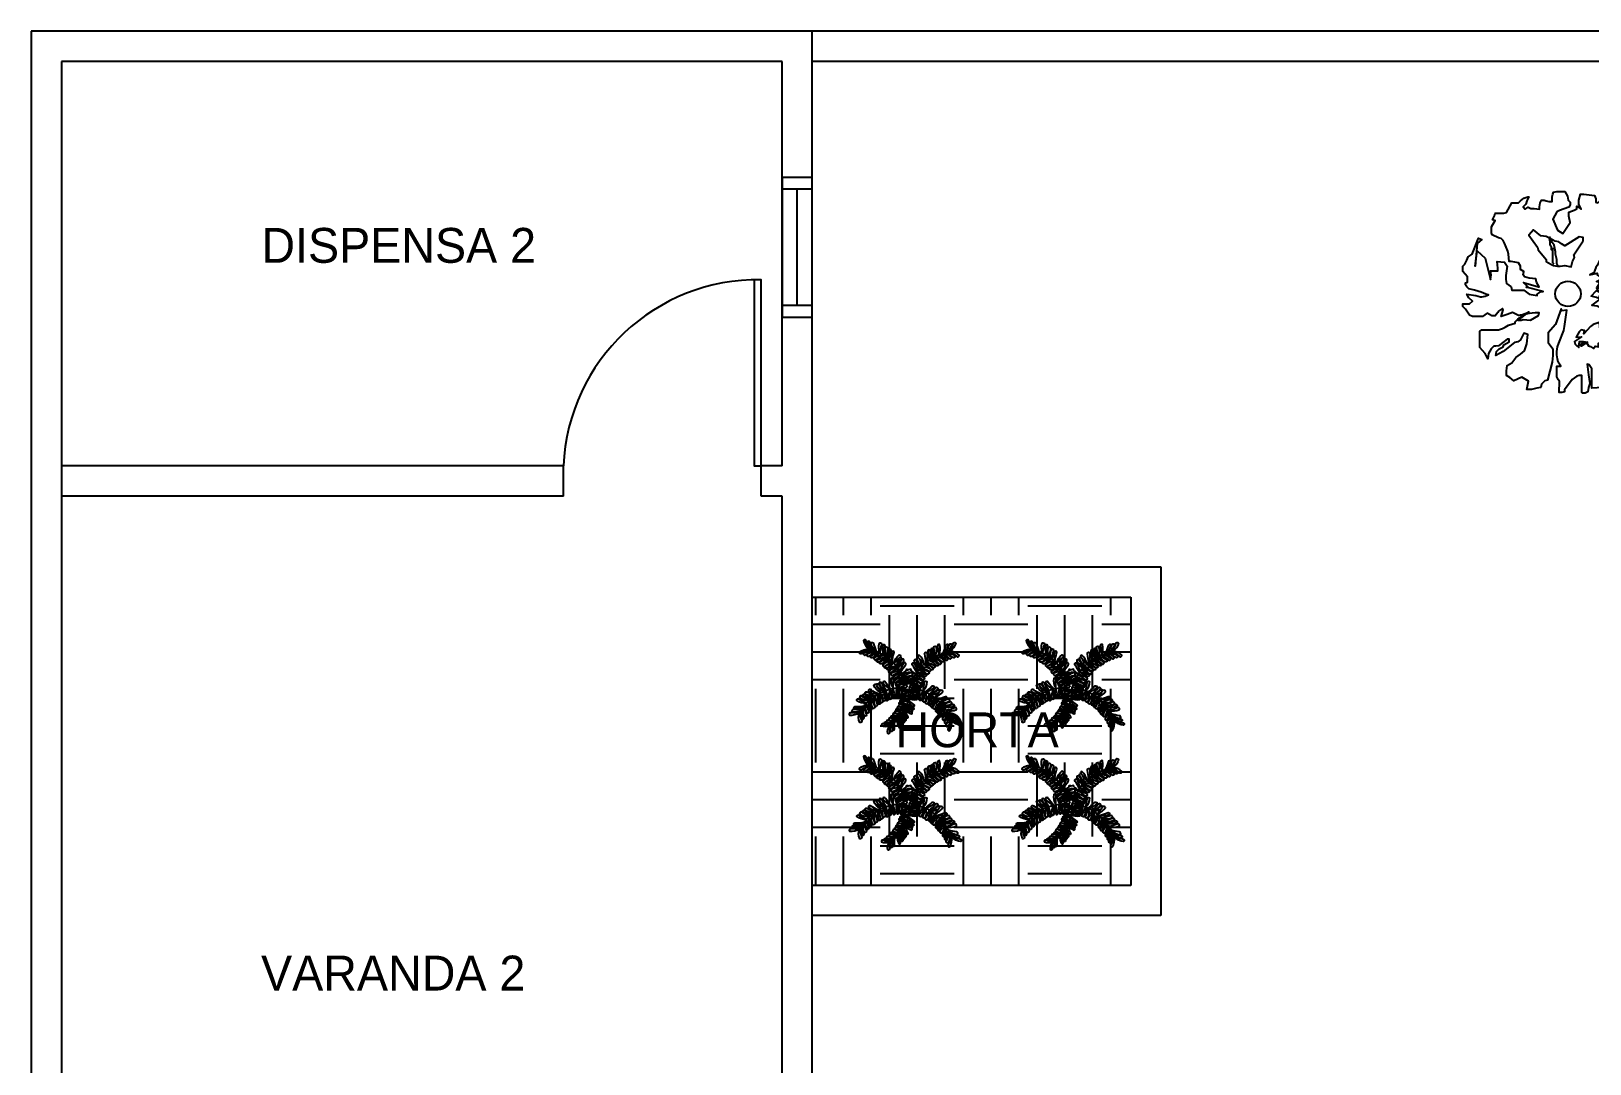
# Model space of a CAD drawing. Header units: millimetres. Extents: x 10 to 172, y 10 to 32.
# Drawn here: x 40 to 46.7, y 27.56 to 32 of the extents above; entities that cross this region are included whole.
import ezdxf

# ---------------------------------------------------------------- set-up
doc = ezdxf.new("R2010")
doc.units = ezdxf.units.MM
for name, color, linetype in [('Janelas e Portas', 6, 'Continuous'), ('Paredes', 7, 'Continuous'), ('Pisos', 2, 'Continuous'), ('Plantas', 109, 'Continuous'), ('Terreno', 1, 'Continuous'), ('Texto', 7, 'Continuous')]:
    doc.layers.add(name, color=color, linetype=linetype)
doc.styles.add('texto', font='')
doc.styles.get('texto').set_extended_font_data('Century Gothic')
pattern_1 = [(0, (30, 0), (0.3175, 0.3175), [0.3175, -0.3175]), (0, (30, 0.11906), (0.3175, 0.3175), [0.3175, -0.3175]), (0, (30, 0.23813), (0.3175, 0.3175), [0.3175, -0.3175]), (90, (30.0397, 0.2778), (-0.3175, 0.3175), [0.3175, -0.3175]), (90, (30.15875, 0.2778), (-0.3175, 0.3175), [0.3175, -0.3175]), (90, (30.2778, 0.2778), (-0.3175, 0.3175), [0.3175, -0.3175])]

# ---------------------------------------------------------------- blocks, each defined once
blk = doc.blocks.new('Veget_70')
at = {"color": 74}
for points in [[(0.3034, -0.2956), (0.2949, -0.2842), (0.2892, -0.2728), (0.2778, -0.27), (0.2778, -0.2757), (0.2835, -0.2956), (0.2892, -0.3013), (0.2835, -0.3098), (0.2692, -0.3155), (0.2524, -0.3093), (0.2495, -0.2922), (0.2438, -0.2808), (0.2381, -0.2723), (0.235, -0.25), (0.2037, -0.2073), (0.1951, -0.1931), (0.192, -0.1641), (0.1778, -0.1527), (0.1778, -0.1584), (0.1806, -0.1726), (0.1806, -0.1726), (0.1635, -0.1641), (0.1635, -0.1555), (0.1524, -0.1618), (0.1495, -0.1532), (0.1495, -0.1447), (0.1552, -0.139), (0.1695, -0.1276), (0.1638, -0.1077), (0.1581, -0.1077), (0.1495, -0.1077), (0.141, -0.1191), (0.1381, -0.1333), (0.1381, -0.139), (0.1296, -0.139), (0.1296, -0.1276), (0.1267, -0.1162), (0.1011, -0.1247), (0.0897, -0.1333), (0.0612, -0.1646), (0.064, -0.1504), (0.0498, -0.1475), (0.0412, -0.1561), (0.027, -0.1788), (0.0512, -0.1778), (0.0198, -0.1978), (0.0227, -0.2092), (0.0284, -0.2149), (0.0398, -0.2234), (0.0426, -0.1978), (0.054, -0.1978), (0.0597, -0.1978), (0.0768, -0.2006), (0.0498, -0.2187), (0.0498, -0.2073), (0.0555, -0.2045), (0.0726, -0.2016), (0.0801, -0.2172), (0.0886, -0.22), (0.1029, -0.2286), (0.1096, -0.2187), (0.1239, -0.2216), (0.1239, -0.2045), (0.1467, -0.2301), (0.1495, -0.2386), (0.1552, -0.2557), (0.1666, -0.2586), (0.2006, -0.2488), (0.2223, -0.2785), (0.2151, -0.307), (0.2151, -0.3184), (0.2179, -0.3383), (0.2208, -0.3468), (0.2065, -0.3468), (0.2008, -0.3383), (0.1923, -0.3098), (0.1837, -0.3098), (0.178, -0.3326), (0.1894, -0.3639), (0.1752, -0.3839), (0.1524, -0.3953), (0.141, -0.3953), (0.0954, -0.3981), (0.0954, -0.3639), (0.0954, -0.3497), (0.0954, -0.3383), (0.0954, -0.3155), (0.084, -0.2984), (0.0754, -0.2956), (0.0811, -0.3412), (0.0868, -0.3782), (0.0811, -0.3953), (0.0783, -0.4152), (0.0669, -0.4209), (0.0555, -0.4209), (0.0526, -0.418), (0.0526, -0.4066), (0.0526, -0.3924), (0.0526, -0.3782), (0.0526, -0.3525), (0.0526, -0.344), (0.0412, -0.344), (0.0298, -0.3468), (0.0099, -0.3611), (-0.0227, -0.406), (-0.0227, -0.4146), (-0.0341, -0.4174), (-0.0455, -0.4174), (-0.0443, -0.3696), (-0.05, -0.3611), (-0.0557, -0.3497), (-0.0557, -0.3355), (-0.0557, -0.3155), (-0.0557, -0.3041), (-0.0471, -0.3041), (-0.0386, -0.3041), (-0.05, -0.2871), (-0.0528, -0.2728), (-0.0557, -0.2557), (-0.0557, -0.2415), (-0.0528, -0.2216), (-0.0471, -0.2045), (-0.0257, -0.15), (-0.0228, -0.1329), (-0.0128, -0.063), (-0.0343, -0.0662), (-0.0371, -0.0577), (-0.0614, -0.1247), (-0.0931, -0.16), (-0.0931, -0.1828), (-0.0931, -0.2027), (-0.0728, -0.2301), (-0.0728, -0.2586), (-0.0756, -0.2871), (-0.0956, -0.3639), (-0.107, -0.3668), (-0.1212, -0.381), (-0.1241, -0.3953), (-0.1412, -0.3981), (-0.1639, -0.4038), (-0.1839, -0.4038), (-0.1771, -0.368), (-0.2056, -0.3509), (-0.2409, -0.3668), (-0.258, -0.3525), (-0.2722, -0.344), (-0.2722, -0.3241), (-0.2694, -0.3013), (-0.2494, -0.2899), (-0.2323, -0.2671), (-0.2124, -0.2529), (-0.1953, -0.2386), (-0.1839, -0.2073), (-0.181, -0.1675), (-0.1981, -0.1618), (-0.2124, -0.1902), (-0.2238, -0.1988), (-0.238, -0.2016), (-0.2865, -0.2415), (-0.3178, -0.2586), (-0.315, -0.2415), (-0.3036, -0.2301), (-0.2865, -0.2216), (-0.2836, -0.213), (-0.2608, -0.1988), (-0.2608, -0.1874), (-0.2694, -0.1874), (-0.3064, -0.2159), (-0.3178, -0.2187), (-0.3264, -0.2187), (-0.3378, -0.2301), (-0.3492, -0.25), (-0.352, -0.2728), (-0.3634, -0.25), (-0.3862, -0.2244), (-0.3862, -0.2045), (-0.3862, -0.1703), (-0.3862, -0.1532), (-0.3777, -0.1475), (-0.3378, -0.1475), (-0.3207, -0.1475), (-0.3064, -0.1475), (-0.2893, -0.1418), (-0.2779, -0.1361), (-0.2637, -0.1276), (-0.2352, -0.1191), (-0.2352, -0.1134), (-0.2238, -0.102), (-0.2124, -0.0934), (-0.2038, -0.082), (-0.181, -0.0735), (-0.1753, -0.0706), (-0.223, -0.1066), (-0.2088, -0.1066), (-0.2002, -0.1037), (-0.1689, -0.1066), (-0.1347, -0.0867), (-0.1318, -0.0753), (-0.1489, -0.0753), (-0.1746, -0.0781), (-0.2202, -0.0867), (-0.2466, -0.0735), (-0.2694, -0.082), (-0.295, -0.0906), (-0.2865, -0.0621), (-0.2893, -0.0564), (-0.3064, -0.0678), (-0.3093, -0.0735), (-0.3207, -0.0877), (-0.3349, -0.0877), (-0.3549, -0.0763), (-0.3748, -0.0906), (-0.3891, -0.0906), (-0.3948, -0.0906), (-0.4062, -0.0906), (-0.4176, -0.0906), (-0.4318, -0.0849), (-0.4489, -0.0593), (-0.4603, -0.0479), (-0.4603, -0.0393), (-0.4603, -0.0365), (-0.4318, -0.0365), (-0.4176, -0.0251), (-0.4347, -0.0108), (-0.4432, 0.0062), (-0.4033, 0.0005), (-0.3834, -0.0052), (-0.3777, -0.0052), (-0.3634, -0.0023), (-0.3492, 0.0034), (-0.3606, 0.0062), (-0.3805, 0.0148), (-0.409, 0.0233), (-0.4347, 0.029), (-0.4432, 0.0376), (-0.4489, 0.0461), (-0.4489, 0.0546), (-0.4404, 0.0575), (-0.4404, 0.0803), (-0.4603, 0.103), (-0.4603, 0.1258), (-0.4518, 0.1344), (-0.4432, 0.1515), (-0.4375, 0.1657), (-0.4204, 0.1771), (-0.3922, 0.2466), (-0.3779, 0.2409), (-0.3979, 0.2238), (-0.4062, 0.1258), (-0.3979, 0.1925), (-0.3637, 0.1612), (-0.3406, 0.0689), (-0.3378, 0.0888), (-0.3406, 0.1059), (-0.3292, 0.1059), (-0.3093, 0.1059), (-0.3093, 0.1173), (-0.3121, 0.1458), (-0.2808, 0.1429), (-0.2694, 0.1258), (-0.2751, 0.086), (-0.2751, 0.0689), (-0.2722, 0.0518), (-0.2523, 0.0376), (-0.2494, 0.0233), (-0.238, 0.0233), (-0.197, 0.0233), (-0.1742, 0.0062), (-0.14, 0.0005), (-0.1401, 0.0062), (-0.123, 0.0176), (-0.1144, 0.0176), (-0.1869, 0.0359), (-0.1784, 0.0359), (-0.1983, 0.0559), (-0.1344, 0.0376), (-0.1314, 0.0376), (-0.1428, 0.0575), (-0.1457, 0.0717), (-0.1742, 0.0746), (-0.1941, 0.0803), (-0.1998, 0.0888), (-0.1981, 0.103), (-0.2124, 0.1116), (-0.2124, 0.1258), (-0.2209, 0.1401), (-0.2523, 0.1458), (-0.2608, 0.1458), (-0.2637, 0.1771), (-0.2665, 0.1913), (-0.2808, 0.2255), (-0.2865, 0.2369), (-0.295, 0.2454), (-0.3064, 0.2483), (-0.3336, 0.2612), (-0.3364, 0.2698), (-0.3364, 0.284), (-0.3364, 0.2954), (-0.3207, 0.3223), (-0.3321, 0.3251), (-0.3235, 0.3422), (-0.3207, 0.3536), (-0.2836, 0.3536), (-0.2722, 0.3565), (-0.2494, 0.3992), (-0.2209, 0.3992), (-0.2124, 0.4077), (-0.1981, 0.4191), (-0.181, 0.4248), (-0.1753, 0.4248), (-0.1839, 0.4077), (-0.1896, 0.3935), (-0.201, 0.3821), (-0.1924, 0.3707), (-0.1782, 0.3793), (-0.1668, 0.3736), (-0.1525, 0.3736), (-0.1298, 0.3707), (-0.1298, 0.3821), (-0.1269, 0.3992), (-0.1212, 0.4106), (-0.1098, 0.4106), (-0.1013, 0.4077), (-0.0899, 0.4049), (-0.0756, 0.4049), (-0.0756, 0.4163), (-0.0756, 0.4248), (-0.0728, 0.4362), (-0.0699, 0.4447), (-0.0557, 0.4476), (-0.0443, 0.4476), (-0.0215, 0.4476), (-0.0101, 0.4277), (-0.0072, 0.4106), (0.0013, 0.402), (0.0013, 0.3906), (-0.0044, 0.3793), (-0.0443, 0.365), (-0.0557, 0.3593), (-0.0728, 0.328), (-0.0528, 0.2814), (-0.03, 0.2672), (0.0013, 0.3134), (-0.0044, 0.3419), (-0.0044, 0.3589), (0.0184, 0.3675), (0.0298, 0.3732), (0.0298, 0.3846), (0.0498, 0.3707), (0.0384, 0.3935), (0.0384, 0.4106), (0.0469, 0.4362), (0.0612, 0.4362), (0.1068, 0.4305), (0.1125, 0.4163), (0.1125, 0.4077), (0.1125, 0.402), (0.121, 0.3992), (0.1296, 0.4049), (0.1353, 0.4191), (0.1809, 0.4106), (0.1809, 0.3963), (0.1809, 0.365), (0.1809, 0.3536), (0.1723, 0.3479), (0.1524, 0.3166), (0.1552, 0.3109), (0.1723, 0.3109), (0.1837, 0.3365), (0.1951, 0.3508), (0.2037, 0.3622), (0.2151, 0.3707), (0.2464, 0.3707), (0.2578, 0.3565), (0.2721, 0.3451), (0.2806, 0.3308), (0.2749, 0.3109), (0.1723, 0.2739), (0.1638, 0.2682), (0.1609, 0.2597), (0.1638, 0.2454), (0.2065, 0.2369), (0.2065, 0.2226), (0.1866, 0.1742), (0.1666, 0.1742), (0.1353, 0.1657), (0.1239, 0.1401), (0.1182, 0.1287), (0.1125, 0.1201), (0.1039, 0.0974), (0.0868, 0.0888), (0.1183, 0.0967), (0.1183, 0.0882), (0.1501, 0.0657), (0.1415, 0.0628), (0.1684, 0.0207), (0.1472, 0.0486), (0.1155, 0.0597), (0.1269, 0.0654), (0.1383, 0.0683), (0.1153, 0.0319), (0.1267, 0.0319), (0.141, 0.0433), (0.1438, 0.0603), (0.1495, 0.0774), (0.1752, 0.0974), (0.1944, 0.097), (0.2087, 0.1169), (0.2201, 0.1311), (0.2179, 0.1543), (0.2265, 0.1657), (0.235, 0.1828), (0.2379, 0.1999), (0.2464, 0.2141), (0.2607, 0.2255), (0.2778, 0.2255), (0.2806, 0.2654), (0.2977, 0.2654), (0.3091, 0.2654), (0.3177, 0.2625), (0.3433, 0.2511), (0.349, 0.2483), (0.3519, 0.2397), (0.3547, 0.2255), (0.3462, 0.2226), (0.3319, 0.2226), (0.3234, 0.2226), (0.3205, 0.1856), (0.3034, 0.1856), (0.3006, 0.1771), (0.3006, 0.1572), (0.3006, 0.1515), (0.3091, 0.1458), (0.3148, 0.1458), (0.3205, 0.1458), (0.3291, 0.1543), (0.3462, 0.1657), (0.3519, 0.1742), (0.3576, 0.1913), (0.3633, 0.197), (0.3775, 0.197), (0.3918, 0.1856), (0.3946, 0.1714), (0.4032, 0.1572), (0.4117, 0.1315), (0.4117, 0.1173), (0.4117, 0.0974), (0.4117, 0.0831), (0.4089, 0.0717), (0.406, 0.066), (0.3861, 0.0717), (0.3861, 0.0803), (0.3618, 0.082), (0.3618, 0.0564), (0.3589, 0.045), (0.3889, 0.0489), (0.4003, 0.0489), (0.4146, 0.0433), (0.4174, 0.0319), (0.4174, 0.0148), (0.4174, 0.0005), (0.4146, -0.0108), (0.4117, -0.0279), (0.4089, -0.045), (0.3975, -0.0593), (0.3861, -0.0336), (0.3747, -0.0222), (0.3718, -0.0308), (0.369, -0.0507), (0.3661, -0.0564), (0.3661, -0.0735), (0.3718, -0.082), (0.3804, -0.0849), (0.3861, -0.0849), (0.3975, -0.0934), (0.3975, -0.1077), (0.3946, -0.1191), (0.3861, -0.1447), (0.3861, -0.1532), (0.3804, -0.176), (0.3376, -0.1817), (0.3376, -0.1589), (0.3081, -0.217), (0.3081, -0.2085), (0.3053, -0.1743), (0.3053, -0.1658), (0.2891, -0.1942), (0.2805, -0.1913), (0.2929, -0.1076), (0.2844, -0.1076), (0.273, -0.1019), (0.2701, -0.0934), (0.2521, -0.0052), (0.2493, 0.0034), (0.2379, 0.0148), (0.2236, 0.0005), (0.2151, -0.0023), (0.198, -0.0052), (0.1609, -0.0108), (0.1495, -0.0137), (0.141, -0.0165), (0.1324, -0.0165), (0.1153, -0.008), (0.0925, -0.0023), (0.1354, 0.0426), (0.1297, 0.0341), (0.1326, 0.017), (0.1183, 0.0199), (0.177, -0.0078), (0.1713, 0.0036), (0.157, 0.0122), (0.1399, 0.0122), (0.1399, 0.0122), (0.1399, -0.0049), (0.1428, -0.022), (0.1684, -0.0306), (0.1741, -0.0362), (0.1269, -0.0029), (0.1411, -0.0029), (0.1468, -0.0029), (0.0954, -0.0422), (0.1182, -0.045), (0.1353, -0.0536), (0.1495, -0.0593), (0.1638, -0.0621), (0.1723, -0.0678), (0.178, -0.0735), (0.2008, -0.0792), (0.2151, -0.0963), (0.2179, -0.1048), (0.2179, -0.1191), (0.2179, -0.1276), (0.2179, -0.1418), (0.2208, -0.1504), (0.2293, -0.1646), (0.2379, -0.1788), (0.2407, -0.1902), (0.2493, -0.2016), (0.2521, -0.2102), (0.255, -0.2159), (0.2607, -0.2244), (0.2721, -0.2329)], [(0.0579, 0.2351), (0.0579, 0.2494), (0.0408, 0.2522), (-0.0215, 0.2141), (-0.0357, 0.2226), (-0.0471, 0.2312), (-0.0642, 0.234), (-0.0842, 0.2454), (-0.1013, 0.254), (-0.1241, 0.2568), (-0.1558, 0.2822), (-0.1757, 0.2594), (-0.1383, 0.2084), (-0.1355, 0.197), (-0.1013, 0.1543), (-0.1013, 0.1458), (-0.0813, 0.1344), (-0.0699, 0.1287), (-0.0528, 0.1258), (-0.0414, 0.1258), (-0.0215, 0.1287), (0.0055, 0.1239), (0.0112, 0.1467), (0.0198, 0.1638), (0.0169, 0.1752)]]:
    blk.add_lwpolyline(points, close=True, dxfattribs=at)
at = {"color": 47}
for points in [[(-0.05, 0.1258), (-0.0557, 0.1372), (-0.0557, 0.1543), (-0.0585, 0.1657), (-0.0614, 0.1771), (-0.0614, 0.1885), (-0.0642, 0.2027), (-0.0671, 0.2169), (-0.0756, 0.2283), (-0.0785, 0.2369), (-0.087, 0.254)], [(-0.0671, 0.1344), (-0.0728, 0.1401), (-0.0728, 0.1486), (-0.0728, 0.1628), (-0.0728, 0.1714), (-0.0728, 0.1885), (-0.0728, 0.2027), (-0.0785, 0.197), (-0.0785, 0.2084), (-0.0842, 0.2169), (-0.0842, 0.2312), (-0.087, 0.2454)]]:
    blk.add_lwpolyline(points, dxfattribs=at)
blk.add_circle((-0.0075, 0.0071), 0.0546, dxfattribs=at)
blk = doc.blocks.new('Veg_T_41')
for points in [[(-0.151, 0.121, 0.061922), (-0.242, 0.193, -0.016022), (-0.27, 0.21, 0.043687), (-0.364, 0.245, 0.044205), (-0.424, 0.207, -0.765812), (-0.447, 0.216, -0.192696), (-0.364, 0.245, -0.044205), (-0.388, 0.311, 0.765812), (-0.412, 0.318, 0.192696), (-0.364, 0.245)], [(-0.331, 0.235, 0.188525), (-0.412, 0.205, 0.765812), (-0.389, 0.197, -0.04372), (-0.33, 0.234, -0.065041), (-0.354, 0.298, 0.765812), (-0.377, 0.305, 0.173473), (-0.337, 0.237)], [(-0.301, 0.223, 0.000472), (-0.301, 0.223, -0.192696), (-0.348, 0.296, -0.765812), (-0.325, 0.289, 0.043471), (-0.302, 0.224, -0.001799), (-0.301, 0.224, 0.044205), (-0.36, 0.186, -0.765812), (-0.383, 0.194, -0.18858), (-0.303, 0.224)], [(-0.27, 0.21, 0.000042), (-0.27, 0.21, -0.190949), (-0.273, 0.297, -0.765812), (-0.257, 0.279, 0.042658), (-0.27, 0.21, -0.000234), (-0.27, 0.21, 0.044205), (-0.33, 0.172, -0.765812), (-0.352, 0.181, -0.192289), (-0.27, 0.21)], [(0.112, 0.113, -0.061922), (0.207, 0.18, 0.016022), (0.235, 0.195, -0.043687), (0.332, 0.224, -0.044205), (0.389, 0.183, 0.765812), (0.412, 0.19, 0.192696), (0.332, 0.224, 0.044205), (0.36, 0.289, -0.765812), (0.383, 0.295, -0.192696), (0.332, 0.224)], [(0.236, 0.195, -0.000042), (0.236, 0.195, 0.190949), (0.244, 0.282, 0.765812), (0.226, 0.265, -0.042658), (0.236, 0.195, 0.000234), (0.235, 0.195, -0.044205), (0.293, 0.153, 0.765812), (0.316, 0.161, 0.192289), (0.236, 0.195)], [(0.268, 0.206, -0.000472), (0.267, 0.206, 0.192696), (0.319, 0.276, 0.765812), (0.295, 0.271, -0.043471), (0.268, 0.207, 0.001799), (0.267, 0.207, -0.044205), (0.324, 0.165, 0.765812), (0.347, 0.173, 0.18858), (0.269, 0.207)], [(0.298, 0.216, -0.188525), (0.376, 0.182, -0.765812), (0.353, 0.175, 0.04372), (0.297, 0.216, 0.065041), (0.325, 0.278, -0.765812), (0.348, 0.283, -0.173473), (0.304, 0.218)], [(-0.216, 0.173, 0.000042), (-0.216, 0.173, -0.190949), (-0.219, 0.26, -0.765812), (-0.202, 0.243, 0.042658), (-0.216, 0.173, -0.000234), (-0.216, 0.173, 0.044205), (-0.275, 0.135, -0.765812), (-0.298, 0.144, -0.192289), (-0.216, 0.173)], [(-0.192, 0.158, 0.000042), (-0.192, 0.158, -0.190949), (-0.195, 0.245, -0.765812), (-0.178, 0.228, 0.042658), (-0.192, 0.158, -0.000234), (-0.192, 0.158, 0.044205), (-0.251, 0.12, -0.765812), (-0.274, 0.129, -0.192289), (-0.192, 0.158)], [(-0.109, 0.163, 0.156323), (-0.124, 0.093, 0.044205), (-0.189, 0.066, -0.765812), (-0.21, 0.079, -0.192696), (-0.124, 0.093, -0.044205), (-0.089, 0.155, 0.589205), (-0.093, 0.176)], [(0.072, 0.158, -0.156323), (0.082, 0.087, -0.044205), (0.146, 0.056, 0.765812), (0.168, 0.068, 0.192696), (0.082, 0.087, 0.044205), (0.052, 0.15, -0.589205), (0.057, 0.172)], [(0.154, 0.148, -0.000042), (0.154, 0.148, 0.190949), (0.163, 0.235, 0.765812), (0.145, 0.218, -0.042658), (0.154, 0.148, 0.000234), (0.154, 0.148, -0.044205), (0.212, 0.107, 0.765812), (0.235, 0.114, 0.192289), (0.154, 0.148)], [(0.179, 0.161, -0.000042), (0.179, 0.161, 0.190949), (0.187, 0.248, 0.765812), (0.17, 0.231, -0.042658), (0.179, 0.161, 0.000234), (0.179, 0.161, -0.044205), (0.236, 0.12, 0.765812), (0.259, 0.127, 0.192289), (0.179, 0.161)], [(-0.08, 0.029, 0.188559), (-0.161, 0, 0.765812), (-0.138, -0.009, -0.043212), (-0.08, 0.028, -0.037683), (-0.022, 0.045, -0.037683)], [(-0.148, 0.121, 0.000017), (-0.149, 0.121, -0.000029), (-0.149, 0.121, -0.000029)], [(-0.064, -0.001, -0.040373), (-0.002, 0.016, 0.765812), (0.007, 0.039, 0.205335), (-0.065, 0, 0.190001), (-0.146, -0.029, 0.765812), (-0.123, -0.038, -0.047103), (-0.064, -0.001)], [(-0.05, -0.033, -0.173659), (0.014, 0.015, -0.765812), (0.009, -0.009, 0.048567), (-0.048, -0.037, 0.042968), (-0.112, -0.063, -0.765812), (-0.132, -0.05, -0.187469), (-0.048, -0.036)], [(-0.069, -0.013, 0.011642), (-0.072, 0.006, 0.702056), (-0.082, 0.006, 0.016311), (-0.083, -0.001)], [(0, 0.057, 0.298268), (-0.005, 0.07, 0.189039), (-0.08, 0.029)], [(-0.052, 0.014, 0.017858), (-0.059, 0.017, 0.765812), (-0.056, -0.007, -0.048567), (-0.001, -0.038, -0.042968), (0.061, -0.068, 0.765812), (0.083, -0.056, 0.187469), (0, -0.037)], [(-0.044, 0.017, -0.765812), (-0.051, 0.041, -0.07327), (-0.022, 0.032, -0.07327)], [(-0.043, 0.058, -0.298268), (-0.038, 0.071, -0.036236), (-0.021, 0.066)], [(-0.023, -0.004, 0.041855), (-0.039, 0.007)], [(-0.007, 0.006, 0.010542), (-0.023, 0.012)], [(0.035, 0.026, -0.188559), (0.114, -0.008, -0.765812), (0.091, -0.016, 0.043212), (0.035, 0.025, 0.037683), (-0.022, 0.045, 0.037683)], [(0, 0.057, -0.100461), (0.035, 0.026)], [(0.001, 0.016, -0.060488), (0.018, -0.002, -0.190001), (0.097, -0.036, -0.765812), (0.074, -0.044, 0.047103), (0.017, -0.003)], [(0.109, 0.113, -0.000017), (0.109, 0.113, 0.000029), (0.109, 0.113, 0.000029)], [(-0.266, -0.134, 0.061922), (-0.362, -0.2, -0.016022), (-0.385, -0.221, 0.043687), (-0.447, -0.301, 0.044205), (-0.428, -0.369, -0.765812), (-0.443, -0.388, -0.192696), (-0.447, -0.301, -0.044205), (-0.518, -0.304, 0.765812), (-0.531, -0.324, 0.192696), (-0.447, -0.301)], [(-0.313, -0.162, 0.000042), (-0.313, -0.162, -0.190949), (-0.398, -0.139, -0.765812), (-0.376, -0.128, 0.042658), (-0.313, -0.162, -0.000234), (-0.313, -0.162, 0.044205), (-0.295, -0.23, -0.765812), (-0.31, -0.249, -0.192289), (-0.313, -0.162)], [(-0.293, -0.081, 0.156323), (-0.231, -0.116, 0.044205), (-0.225, -0.186, -0.765812), (-0.243, -0.202, -0.192696), (-0.231, -0.116, -0.044205), (-0.28, -0.065, 0.589205), (-0.302, -0.062)], [(-0.265, -0.131, 0.000017), (-0.265, -0.131, -0.000029), (-0.265, -0.131, -0.000029)], [(-0.157, -0.093, 0.188559), (-0.153, -0.179, 0.765812), (-0.138, -0.159, -0.043212), (-0.156, -0.093, -0.043212), (-0.154, -0.024, 0.765812), (-0.174, -0.009, 0.189039), (-0.157, -0.093)], [(-0.121, -0.013, 0.500487), (-0.141, -0.007, 0.048517), (-0.143, -0.027)], [(-0.142, -0.039, 0.125634), (-0.125, -0.087, 0.190001), (-0.121, -0.173, 0.765812), (-0.106, -0.154, -0.047103), (-0.124, -0.086)], [(-0.041, -0.056, 0.225817), (-0.126, -0.086, 0.702056), (-0.121, -0.095, 0.051415), (-0.041, -0.057, 0.053322), (0.039, -0.023, 0.702056), (0.037, -0.014, 0.218681), (-0.042, -0.054)], [(-0.124, -0.045, -0.004546), (-0.123, -0.038)], [(-0.124, -0.086, -0.013017), (-0.124, -0.066, -0.013017)], [(-0.116, -0.01, -0.005149), (-0.116, -0.008, -0.32427), (-0.101, -0.005, -0.32427)], [(-0.111, -0.04, -0.020564), (-0.114, -0.031)], [(-0.1, -0.067, -0.018822), (-0.104, -0.059)], [(-0.077, -0.157, -0.573062), (-0.097, -0.166, -0.187469), (-0.086, -0.082)], [(-0.094, -0.018, -0.022115), (-0.094, -0.019, 0.01262), (-0.093, -0.035, 0.01262)], [(-0.091, -0.053, 0.007086), (-0.089, -0.062, 0.007086)], [(-0.009, -0.057, -0.225817), (0.075, -0.092, -0.702056), (0.069, -0.1, -0.051415), (-0.009, -0.058, -0.053322), (-0.087, -0.019, -0.702056), (-0.084, -0.01, -0.218681), (-0.008, -0.055)], [(-0.089, -0.082, -0.000269), (-0.089, -0.082, -0.000269)], [(-0.013, -0.108, -0.225817), (-0.085, -0.105, -0.702056), (-0.083, -0.098, -0.051415), (-0.013, -0.107, -0.053322), (0.057, -0.113, -0.702056), (0.057, -0.121, -0.218681), (-0.013, -0.109)], [(-0.085, -0.01, 0.004265), (-0.085, -0.012, 0.004265)], [(-0.085, -0.021, 0.031724), (-0.084, -0.034)], [(-0.085, -0.08, 0.001303), (-0.085, -0.082, 0.036553), (-0.08, -0.14, 0.036553)], [(-0.014, -0.127, 0.173659), (0.046, -0.148, 0.765812), (0.037, -0.131, -0.048567), (-0.013, -0.124, -0.042968), (-0.068, -0.119, 0.765812), (-0.081, -0.134, 0.187469), (-0.013, -0.124)], [(-0.081, -0.049, 0.02425), (-0.078, -0.058, 0.02425)], [(-0.072, -0.111, 0.018773), (-0.073, -0.118)], [(-0.071, -0.073, 0.020936), (-0.066, -0.081)], [(-0.065, -0.081, 0.043578), (-0.07, -0.098, 0.043578)], [(-0.064, -0.056, 0.014767), (-0.066, -0.032)], [(-0.059, -0.099, 0.010858), (-0.063, -0.081, 0.006757), (-0.064, -0.07, 0.006757)], [(-0.055, -0.121, 0.004225), (-0.057, -0.114, 0.004225)], [(0, -0.164, -0.030255), (-0.008, -0.175, -0.702056), (-0.016, -0.171, -0.022636), (-0.006, -0.133)], [(-0.005, -0.025, 0.019782), (-0.011, -0.017)], [(-0.004, -0.126, -0.006116), (0, -0.116)], [(0.003, -0.107, -0.012795), (0.012, -0.086, -0.024583), (0.021, -0.047)], [(0.013, -0.087, -0.049601), (0.015, -0.107, -0.049601)], [(0.037, -0.055, -0.093632), (0.014, -0.087)], [(0.015, -0.121, -0.018518), (0.014, -0.129, -0.018518)], [(0.025, -0.123, -0.004521), (0.023, -0.13, -0.004521)], [(0.024, -0.036, -0.015511), (0.033, -0.012, -0.015511)], [(0.046, -0.059, -0.026367), (0.033, -0.091, -0.01093), (0.029, -0.108, -0.01093)], [(0.038, -0.11, 0.039296), (0.034, -0.092)], [(0.036, -0.004, -0.000745), (0.036, -0.003, -0.702056), (0.046, -0.005, -0.004563), (0.046, -0.007)], [(0.086, -0.026, -0.365997), (0.102, -0.028, -0.205335), (0.071, -0.104, -0.190001), (0.051, -0.187, -0.634842), (0.038, -0.169, -0.634842)], [(0.037, -0.093, 0.072908), (0.06, -0.067, 0.072908)], [(0.039, -0.131, 0.015413), (0.039, -0.123)], [(0.046, -0.021, -0.042438), (0.043, -0.039)], [(0.046, -0.155, 0.038726), (0.07, -0.103)], [(0.054, -0.028, 0.073648), (0.054, -0.031, -0.007889), (0.051, -0.041)], [(0.102, -0.116, -0.188559), (0.082, -0.199, -0.765812), (0.071, -0.178, 0.043212), (0.101, -0.116, 0.043212), (0.112, -0.047, -0.765812), (0.133, -0.036, -0.189039), (0.102, -0.116)], [(0.07, -0.049, 0.015214), (0.072, -0.042, 0.015214)], [(0.07, -0.103, 0.021012), (0.077, -0.07, 0.021012)], [(0.079, -0.054, 0.003575), (0.079, -0.048, 0.003575)], [(0.238, -0.129, -0.156323), (0.17, -0.152, -0.044205), (0.151, -0.22, 0.765812), (0.166, -0.239, 0.192696), (0.17, -0.152, 0.044205), (0.227, -0.111, -0.589205), (0.249, -0.112)], [(-0.408, -0.247, 0.000472), (-0.407, -0.247, -0.192696), (-0.491, -0.27, -0.765812), (-0.478, -0.25, 0.043471), (-0.408, -0.247, -0.001799), (-0.408, -0.246, 0.044205), (-0.389, -0.315, -0.765812), (-0.404, -0.334, -0.18858), (-0.409, -0.248)], [(-0.386, -0.221, 0.000042), (-0.386, -0.221, -0.190949), (-0.47, -0.198, -0.765812), (-0.448, -0.188, 0.042658), (-0.386, -0.221, -0.000234), (-0.386, -0.221, 0.044205), (-0.367, -0.289, -0.765812), (-0.382, -0.308, -0.192289), (-0.386, -0.221)], [(-0.335, -0.18, 0.000042), (-0.335, -0.18, -0.190949), (-0.419, -0.157, -0.765812), (-0.397, -0.147, 0.042658), (-0.335, -0.18, -0.000234), (-0.335, -0.18, 0.044205), (-0.316, -0.248, -0.765812), (-0.331, -0.267, -0.192289), (-0.335, -0.18)], [(-0.011, -0.291, -0.156323), (-0.039, -0.241, -0.044205), (-0.095, -0.237, 0.765812), (-0.108, -0.251, 0.192696), (-0.039, -0.241, 0.044205), (0.002, -0.279, -0.589205), (0.004, -0.297)], [(-0.022, -0.182, -0.188559), (-0.09, -0.179, -0.765812), (-0.075, -0.167, 0.043212), (-0.022, -0.181, 0.043212), (0.034, -0.179, -0.765812), (0.046, -0.194, -0.189039), (-0.022, -0.182)], [(-0.017, -0.155, 0.040373), (0.035, -0.153, -0.765812), (0.047, -0.168, -0.205335), (-0.017, -0.156, -0.190001), (-0.086, -0.153, -0.765812), (-0.071, -0.141, 0.047103), (-0.017, -0.155)], [(-0.072, -0.136, 0.012251), (-0.071, -0.141)], [(-0.066, -0.16, 0.030262), (-0.061, -0.171, 0.702056), (-0.051, -0.169, 0.004291), (-0.051, -0.161)], [(-0.052, -0.147, 0.006232), (-0.053, -0.136, 0.006232)], [(0.01, -0.141, -0.035302), (0.005, -0.155, -0.035302)], [(0.019, -0.144, -0.006904), (0.015, -0.155, -0.006904)], [(0.037, -0.152, 0.009389), (0.038, -0.148)], [(0.04, -0.166, 0.000558), (0.041, -0.165)], [(0.201, -0.173, -0.000017), (0.201, -0.173, 0.000029), (0.201, -0.173, 0.000029)], [(0.201, -0.176, -0.061922), (0.283, -0.258, 0.016022), (0.303, -0.284, -0.043687), (0.348, -0.374, -0.044205), (0.317, -0.437, 0.765812), (0.329, -0.459, 0.192696), (0.348, -0.374, 0.044205), (0.417, -0.39, -0.765812), (0.427, -0.412, -0.192696), (0.348, -0.374)], [(0.243, -0.212, -0.000042), (0.243, -0.212, 0.190949), (0.33, -0.205, 0.765812), (0.31, -0.191, -0.042658), (0.243, -0.212, 0.000234), (0.243, -0.212, -0.044205), (0.212, -0.276, 0.765812), (0.223, -0.297, 0.192289), (0.243, -0.212)], [(0.26, -0.234, -0.000042), (0.26, -0.234, 0.190949), (0.347, -0.227, 0.765812), (0.328, -0.213, -0.042658), (0.26, -0.234, 0.000234), (0.26, -0.234, -0.044205), (0.229, -0.298, 0.765812), (0.241, -0.319, 0.192289), (0.26, -0.234)], [(0.303, -0.284, -0.000042), (0.303, -0.284, 0.190949), (0.39, -0.277, 0.765812), (0.37, -0.263, -0.042658), (0.303, -0.284, 0.000234), (0.303, -0.284, -0.044205), (0.272, -0.347, 0.765812), (0.283, -0.369, 0.192289), (0.303, -0.284)], [(-0.427, -0.272, 0.188525), (-0.423, -0.358, 0.765812), (-0.408, -0.339, -0.04372), (-0.427, -0.271, -0.065041), (-0.495, -0.276, 0.765812), (-0.508, -0.296, 0.173473), (-0.431, -0.277)], [(-0.053, -0.269, -0.061922), (-0.105, -0.346, 0.016022), (-0.122, -0.366, -0.043687), (-0.185, -0.416, -0.044205), (-0.24, -0.401, 0.765812), (-0.255, -0.414, 0.192696), (-0.185, -0.416, 0.044205), (-0.187, -0.472, -0.765812), (-0.203, -0.483, -0.192696), (-0.185, -0.416)], [(-0.162, -0.4, -0.188525), (-0.231, -0.397, -0.765812), (-0.216, -0.385, 0.04372), (-0.162, -0.399, 0.065041), (-0.165, -0.453, -0.765812), (-0.181, -0.464, -0.173473), (-0.167, -0.403)], [(-0.143, -0.384, -0.000472), (-0.143, -0.383, 0.192696), (-0.16, -0.451, 0.765812), (-0.144, -0.44, -0.043471), (-0.143, -0.384, 0.001799), (-0.142, -0.384, -0.044205), (-0.197, -0.37, 0.765812), (-0.212, -0.382, 0.18858), (-0.143, -0.384)], [(-0.122, -0.366, -0.000042), (-0.122, -0.366, 0.190949), (-0.103, -0.433, 0.765812), (-0.095, -0.415, -0.042658), (-0.122, -0.366, 0.000234), (-0.122, -0.366, -0.044205), (-0.177, -0.351, 0.765812), (-0.192, -0.364, 0.192289), (-0.122, -0.366)], [(-0.09, -0.325, -0.000042), (-0.09, -0.325, 0.190949), (-0.071, -0.392, 0.765812), (-0.062, -0.374, -0.042658), (-0.09, -0.325, 0.000234), (-0.09, -0.325, -0.044205), (-0.144, -0.31, 0.765812), (-0.159, -0.323, 0.192289), (-0.09, -0.325)], [(-0.075, -0.307, -0.000042), (-0.075, -0.307, 0.190949), (-0.056, -0.375, 0.765812), (-0.048, -0.357, -0.042658), (-0.075, -0.307, 0.000234), (-0.075, -0.307, -0.044205), (-0.13, -0.293, 0.765812), (-0.145, -0.305, 0.192289), (-0.075, -0.307)], [(-0.051, -0.268, -0.000017), (-0.051, -0.268, 0.000029), (-0.051, -0.268, 0.000029)], [(0.32, -0.314, -0.000472), (0.319, -0.313, 0.192696), (0.397, -0.352, 0.765812), (0.388, -0.33, -0.043471), (0.32, -0.314, 0.001799), (0.32, -0.313, -0.044205), (0.289, -0.376, 0.765812), (0.3, -0.398, 0.18858), (0.32, -0.315)], [(0.334, -0.342, -0.188525), (0.315, -0.425, -0.765812), (0.303, -0.404, 0.04372), (0.334, -0.341, 0.065041), (0.4, -0.358, -0.765812), (0.409, -0.38, -0.173473), (0.337, -0.348)]]:
    blk.add_lwpolyline(points, format="xyb")
for points in [[(-0.239, 0.193, 0.192696), (-0.321, 0.164, 0.765812), (-0.299, 0.155, -0.044205), (-0.239, 0.193, -0.044205), (-0.226, 0.262, 0.765812), (-0.242, 0.28, 0.192696)], [(0.204, 0.18, -0.192696), (0.284, 0.146, -0.765812), (0.261, 0.138, 0.044205), (0.204, 0.18, 0.044205), (0.195, 0.25, -0.765812), (0.212, 0.267, -0.192696)], [(-0.164, 0.137, 0.192696), (-0.246, 0.108, 0.765812), (-0.223, 0.099, -0.044205), (-0.164, 0.137, -0.044205), (-0.15, 0.206, 0.765812), (-0.167, 0.224, 0.192696)], [(-0.231, 0.092, -0.192142), (-0.148, 0.121, -0.192322), (-0.103, 0.195, -0.765812), (-0.099, 0.171, 0.044073), (-0.148, 0.121, -0.00031), (-0.148, 0.121, 0.044205), (-0.208, 0.083, -0.765812)], [(-0.114, 0.08, 0.192696), (-0.196, 0.051, 0.765812), (-0.174, 0.042, -0.044205), (-0.114, 0.08, -0.044205), (-0.069, 0.135, 0.765812), (-0.075, 0.158, 0.192696)], [(0.072, 0.075, -0.192696), (0.153, 0.041, -0.765812), (0.129, 0.033, 0.044205), (0.072, 0.075, 0.044205), (0.031, 0.132, -0.765812), (0.038, 0.155, -0.192696)], [(0.189, 0.08, 0.192142), (0.109, 0.114, 0.192322), (0.068, 0.19, 0.765812), (0.063, 0.167, -0.044073), (0.109, 0.114, 0.00031), (0.109, 0.114, -0.044205), (0.166, 0.072, 0.765812)], [(0.125, 0.128, -0.192696), (0.206, 0.095, -0.765812), (0.182, 0.087, 0.044205), (0.125, 0.128, 0.044205), (0.116, 0.199, -0.765812), (0.133, 0.215, -0.192696)], [(-0.156, 0.02, -0.044205), (-0.091, 0.047, -0.044205), (-0.051, 0.105, 0.765812), (-0.06, 0.128, 0.192696), (-0.091, 0.047, 0.192696), (-0.177, 0.033, 0.765812)], [(0.111, 0.012, 0.044205), (0.047, 0.043, 0.044205), (0.011, 0.104, -0.765812), (0.021, 0.126, -0.192696), (0.047, 0.043, -0.192696), (0.132, 0.024, -0.765812)], [(-0.285, -0.141, 0.192696), (-0.281, -0.228, 0.765812), (-0.266, -0.209, -0.044205), (-0.285, -0.141, -0.044205), (-0.347, -0.108, 0.765812), (-0.369, -0.118, 0.192696)], [(-0.262, -0.218, -0.192142), (-0.265, -0.131, -0.192322), (-0.323, -0.066, -0.765812), (-0.299, -0.069, 0.044073), (-0.265, -0.131, -0.00031), (-0.265, -0.131, 0.044205), (-0.247, -0.199, -0.765812)], [(-0.216, -0.11, 0.192696), (-0.212, -0.198, 0.765812), (-0.197, -0.178, -0.044205), (-0.216, -0.11, -0.044205), (-0.255, -0.051, 0.765812), (-0.279, -0.05, 0.192696)], [(-0.171, -0.168, -0.044205), (-0.177, -0.098, -0.044205), (-0.222, -0.043, 0.765812), (-0.246, -0.044, 0.192696), (-0.177, -0.098, 0.192696), (-0.19, -0.185, 0.765812)], [(0.102, -0.193, 0.044205), (0.121, -0.125, 0.044205), (0.174, -0.079, -0.765812), (0.198, -0.084, -0.192696), (0.121, -0.125, -0.192696), (0.117, -0.212, -0.765812)], [(0.156, -0.144, -0.192696), (0.137, -0.229, -0.765812), (0.125, -0.207, 0.044205), (0.156, -0.144, 0.044205), (0.206, -0.093, -0.765812), (0.23, -0.096, -0.192696)], [(0.181, -0.258, 0.192142), (0.201, -0.173, 0.192322), (0.27, -0.12, 0.765812), (0.245, -0.118, -0.044073), (0.201, -0.173, 0.00031), (0.201, -0.173, -0.044205), (0.17, -0.237, 0.765812)], [(-0.361, -0.197, 0.192696), (-0.357, -0.284, 0.765812), (-0.342, -0.265, -0.044205), (-0.361, -0.197, -0.044205), (-0.423, -0.163, 0.765812), (-0.445, -0.174, 0.192696)], [(-0.121, -0.266, 0.192142), (-0.051, -0.269, 0.192322), (0.002, -0.314, 0.765812), (-0.001, -0.295, -0.044073), (-0.051, -0.269, 0.00031), (-0.051, -0.268, -0.044205), (-0.106, -0.254, 0.765812)], [(-0.035, -0.229, -0.192696), (-0.105, -0.227, -0.765812), (-0.09, -0.215, 0.044205), (-0.035, -0.229, 0.044205), (0.013, -0.26, -0.765812), (0.014, -0.279, -0.192696)], [(-0.082, -0.194, 0.044205), (-0.026, -0.198, 0.044205), (0.019, -0.233, -0.765812), (0.018, -0.252, -0.192696), (-0.026, -0.198, -0.192696), (-0.095, -0.209, -0.765812)], [(0.219, -0.187, -0.192696), (0.199, -0.272, -0.765812), (0.188, -0.25, 0.044205), (0.219, -0.187, 0.044205), (0.286, -0.166, -0.765812), (0.306, -0.18, -0.192696)], [(0.283, -0.255, -0.192696), (0.263, -0.34, -0.765812), (0.252, -0.319, 0.044205), (0.283, -0.255, 0.044205), (0.35, -0.234, -0.765812), (0.37, -0.249, -0.192696)], [(-0.103, -0.345, -0.192696), (-0.172, -0.343, -0.765812), (-0.157, -0.331, 0.044205), (-0.103, -0.345, 0.044205), (-0.076, -0.395, -0.765812), (-0.084, -0.413, -0.192696)], [(-0.059, -0.284, -0.192696), (-0.129, -0.282, -0.765812), (-0.114, -0.27, 0.044205), (-0.059, -0.284, 0.044205), (-0.032, -0.334, -0.765812), (-0.04, -0.352, -0.192696)]]:
    blk.add_lwpolyline(points, format="xyb", close=True)
for points in [[(-0.148, 0.121), (-0.124, 0.093), (-0.091, 0.047), (-0.068, 0), (-0.036, -0.084)], [(0.109, 0.114), (0.082, 0.087), (0.047, 0.043), (0.021, -0.002), (-0.016, -0.085)], [(-0.265, -0.131), (-0.231, -0.116), (-0.177, -0.098), (-0.126, -0.09), (-0.036, -0.084)], [(-0.051, -0.268), (-0.039, -0.241), (-0.026, -0.198), (-0.02, -0.157), (-0.016, -0.085)], [(0.201, -0.173), (0.17, -0.152), (0.121, -0.125), (0.072, -0.107), (-0.016, -0.085)]]:
    blk.add_lwpolyline(points)
for centre, radius, start, end in [((-0.02, -0.108), 0.193, 110.8703, 125.3024), ((-0.02, -0.108), 0.193, 49.0935, 63.9419), ((-0.02, -0.097), 0.0913, 175.0184, 208.512), ((-0.02, -0.097), 0.0913, 155.0702, 163.6534), ((-0.02, -0.097), 0.0913, 128.6701, 136.7262), ((-0.02, -0.097), 0.0913, 91.1914, 117.3929), ((-0.02, -0.097), 0.0913, 37.0705, 72.6455), ((-0.02, -0.097), 0.0913, 318.1952, 16.0426), ((-0.02, -0.097), 0.0913, 227.985, 228.3873), ((-0.02, -0.097), 0.0913, 257.8017, 275.9573), ((-0.02, -0.097), 0.0913, 293.5751, 307.2099), ((-0.02, -0.108), 0.193, 334.2258, 350.5736), ((-0.02, -0.108), 0.193, 250.2048, 258.2156), ((-0.02, -0.108), 0.193, 260.3726, 269.1749)]:
    blk.add_arc(centre, radius, start, end)

msp = doc.modelspace()

# ---------------------------------------------------------------- hatches: boundary and pattern name
at = {"layer": 'Pisos'}
h = msp.add_hatch(dxfattribs=at)
h.set_pattern_fill('EARTH', color=256, scale=0.05)
h.set_pattern_definition(pattern_1)
h.paths.add_polyline_path([(44.73, 29.565), (43.36, 29.565), (43.36, 28.325), (44.73, 28.325)])
at = {"layer": 'Pisos', "true_color": 0x727430}
h = msp.add_hatch(dxfattribs=at)
h.set_pattern_fill('EARTH', color=67, scale=0.05)
h.set_pattern_definition(pattern_1)
h.paths.add_polyline_path([(44.73, 29.565), (43.36, 29.565), (43.36, 28.325), (44.73, 28.325)])

# ---------------------------------------------------------------- linework, layer by layer
at = {"layer": 'Janelas e Portas'}
for p, q in [((43.36, 31.37), (43.23, 31.37)), ((43.23, 31.37), (43.23, 30.77)), ((43.36, 31.32), (43.23, 31.32)), ((43.295, 30.82), (43.295, 31.32)), ((43.36, 30.77), (43.36, 31.37)), ((43.36, 30.82), (43.23, 30.82)), ((43.23, 30.77), (43.36, 30.77))]:
    msp.add_line(p, q, dxfattribs=at)
msp.add_lwpolyline([(43.14, 30.13), (43.14, 30.93), (43.11, 30.93), (43.11, 30.13)], close=True, dxfattribs=at)
msp.add_arc((43.125, 30.0944), 0.8358, 88.97161, 177.55698, dxfattribs=at)
at = {"layer": 'Paredes'}
for p, q in [((43.36, 32), (40, 32)), ((40, 32), (40, 25.89)), ((43.36, 25.89), (43.36, 32)), ((43.23, 31.87), (40.13, 31.87)), ((40.13, 31.87), (40.13, 25.89)), ((43.23, 30.13), (43.23, 31.87)), ((42.29, 30.13), (40.13, 30.13)), ((42.29, 30), (42.29, 30.13)), ((43.23, 30.13), (43.14, 30.13)), ((43.14, 30), (43.14, 30.13)), ((42.29, 30), (40.13, 30)), ((43.23, 30), (43.14, 30)), ((43.23, 25.89), (43.23, 30)), ((43.36, 29.695), (44.86, 29.695)), ((44.86, 29.695), (44.86, 28.195)), ((43.36, 29.565), (44.73, 29.565)), ((44.73, 29.565), (44.73, 28.325)), ((44.73, 28.325), (43.36, 28.325)), ((44.86, 28.195), (43.36, 28.195))]:
    msp.add_line(p, q, dxfattribs=at)
at = {"layer": 'Terreno'}
for p, q in [((52.5, 32), (40, 32)), ((40, 32), (40, 10)), ((43.23, 31.87), (40.13, 31.87)), ((40.13, 31.87), (40.13, 25.89)), ((52.37, 31.87), (43.36, 31.87))]:
    msp.add_line(p, q, dxfattribs=at)

# ---------------------------------------------------------------- block references
at = {"layer": 'Plantas'}
msp.add_blockref('Veget_70', (46.6186, 30.8629), dxfattribs=at)
at = {"layer": 'Plantas', "xscale": 0.5, "yscale": 0.5, "zscale": 0.5}
for p in [(43.7861, 29.2199), (44.4861, 29.2199)]:
    msp.add_blockref('Veg_T_41', p, dxfattribs=at)
at = {"layer": 'Plantas', "color": 116, "true_color": 0x136734, "xscale": 0.5, "yscale": 0.5, "zscale": 0.5}
msp.add_blockref('Veg_T_41', (43.7861, 28.7199), dxfattribs=at)
at = {"layer": 'Plantas', "color": 7, "xscale": 0.5, "yscale": 0.5, "zscale": 0.5}
msp.add_blockref('Veg_T_41', (44.4861, 28.7199), dxfattribs=at)

# ---------------------------------------------------------------- texts
at = {"layer": 'Texto', "char_height": 0.15, "attachment_point": 1, "style": 'texto'}
for s, insert in [('DISPENSA 2', (40.9903, 31.1535)), ('HORTA', (43.7183, 29.0693)), ('VARANDA 2', (40.9889, 28.0228))]:
    msp.add_mtext_dynamic_manual_height_columns(s, width=1.402724, gutter_width=0.75, heights=[0], dxfattribs=dict(at, insert=insert))

doc.saveas('drawing.dxf')
